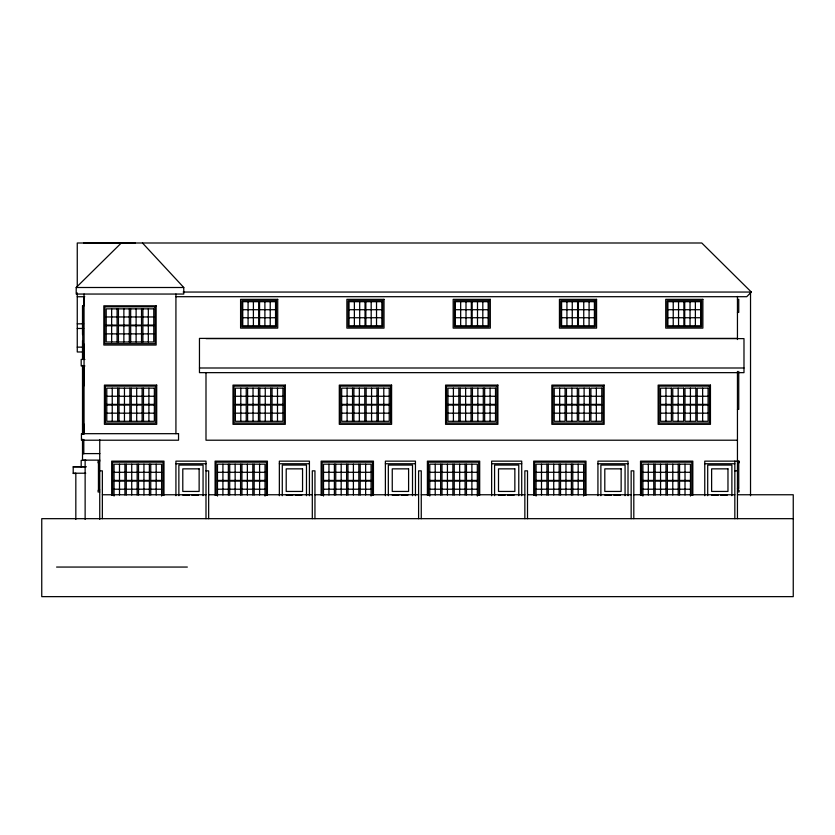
<?xml version="1.0" encoding="UTF-8"?>
<svg xmlns="http://www.w3.org/2000/svg" width="835" height="835" viewBox="0 0 835 835"><rect width="100%" height="100%" fill="white"/><g stroke="black" fill="none" stroke-linecap="round" stroke-linejoin="round"><path stroke-width="1.25" d="M77.258 287.167L77.258 242.995L701.776 242.995L751.343 292.052L746.74 296.696L175.924 296.696M142.482 242.995L183.773 287.501L183.773 294.045L76.204 294.045L76.204 287.501L121.294 242.995M83.803 242.995L135.416 242.995M76.204 287.501L183.773 287.501M183.147 292.052L751.343 292.052M77.258 296.738L84.752 296.738M737.451 299.348L738.745 299.348L738.745 312.415L737.451 312.415M84.053 305.808L82.508 305.808L82.508 334.574M258.735 309.712L242.745 309.712M275.55 309.712L259.56 309.712M365.031 309.712L349.04 309.712M381.845 309.712L365.866 309.712M471.326 309.712L455.346 309.712M488.151 309.712L472.161 309.712M577.59 309.712L561.6 309.712M594.405 309.712L578.415 309.712M683.886 309.712L667.896 309.712M700.701 309.712L684.721 309.712M106.212 316.966L117.077 316.966M118.434 316.966L129.31 316.966M130.667 316.966L141.532 316.966M142.889 316.966L153.765 316.966M242.745 317.738L258.735 317.738M259.56 317.738L275.55 317.738M349.04 317.738L365.031 317.738M365.866 317.738L381.845 317.738M455.346 317.738L471.326 317.738M472.161 317.738L488.151 317.738M561.6 317.738L577.59 317.738M578.415 317.738L594.405 317.738M667.896 317.738L683.886 317.738M684.721 317.738L700.701 317.738M77.258 323.834L83.657 323.834M106.212 325.086L117.077 325.086L117.077 308.856M153.765 325.086L142.889 325.086L142.889 308.856M106.212 325.765L117.077 325.765L117.077 341.995M153.765 325.765L142.889 325.765L142.889 341.995M77.258 328.479L83.677 328.479M106.212 333.875L117.077 333.875M118.434 333.875L129.31 333.875M130.667 333.875L141.532 333.875M142.889 333.875L153.765 333.875M737.451 338.394L199.461 338.394L199.461 372.65L743.985 372.65L743.985 338.613L205.995 338.613M84.053 345.043L82.759 345.043L82.759 305.808M77.258 347.141L83.5 347.141M83.5 351.984L77.258 351.984L77.258 292.897M84.899 359.426L81.183 359.426L81.183 365.96L84.899 365.96M199.461 367.995L743.985 367.995M82.508 369.383L83.803 369.383M84.053 385.102L82.759 385.102L82.759 424.337L84.053 424.337M106.796 396.26L117.662 396.26M119.019 396.26L129.895 396.26M131.252 396.26L142.117 396.26M143.474 396.26L154.35 396.26M235.376 396.26L246.241 396.26M247.598 396.26L258.474 396.26M259.831 396.26L270.697 396.26M272.053 396.26L282.919 396.26M341.672 396.26L352.537 396.26M353.894 396.26L364.77 396.26M366.127 396.26L376.992 396.26M378.349 396.26L389.225 396.26M447.967 396.26L458.843 396.26M460.2 396.26L471.065 396.26M472.422 396.26L483.298 396.26M484.655 396.26L495.52 396.26M554.231 396.26L565.097 396.26M566.454 396.26L577.319 396.26M578.686 396.26L589.552 396.26M590.909 396.26L601.774 396.26M660.527 396.26L671.392 396.26M672.749 396.26L683.625 396.26M684.982 396.26L695.847 396.26M697.204 396.26L708.08 396.26M106.796 404.38L117.662 404.38L117.662 388.15M154.35 404.38L143.474 404.38L143.474 388.15M235.376 404.38L246.241 404.38L246.241 388.15M282.919 404.38L272.053 404.38L272.053 388.15M341.672 404.38L352.537 404.38L352.537 388.15M389.225 404.38L378.349 404.38L378.349 388.15M447.967 404.38L458.843 404.38L458.843 388.15M495.52 404.38L484.655 404.38L484.655 388.15M106.796 405.058L117.662 405.058L117.662 421.289M154.35 405.058L143.474 405.058L143.474 421.289M235.376 405.058L246.241 405.058L246.241 421.289M282.919 405.058L272.053 405.058L272.053 421.289M341.672 405.058L352.537 405.058L352.537 421.289M389.225 405.058L378.349 405.058L378.349 421.289M447.967 405.058L458.843 405.058L458.843 421.289M495.52 405.058L484.655 405.058L484.655 421.289M737.451 409.38L738.745 409.38L738.745 371.408M106.796 413.168L117.662 413.168M119.019 413.168L129.895 413.168M131.252 413.168L142.117 413.168M143.474 413.168L154.35 413.168M235.376 413.168L246.241 413.168M247.598 413.168L258.474 413.168M259.831 413.168L270.697 413.168M272.053 413.168L282.919 413.168M341.672 413.168L352.537 413.168M353.894 413.168L364.77 413.168M366.127 413.168L376.992 413.168M378.349 413.168L389.225 413.168M447.967 413.168L458.843 413.168M460.2 413.168L471.065 413.168M472.422 413.168L483.298 413.168M484.655 413.168L495.52 413.168M554.231 413.168L565.097 413.168M566.454 413.168L577.319 413.168M578.686 413.168L589.552 413.168M590.909 413.168L601.774 413.168M660.527 413.168L671.392 413.168M672.749 413.168L683.625 413.168M684.982 413.168L695.847 413.168M697.204 413.168L708.08 413.168M82.508 424.785L83.803 424.785M737.451 440.212L205.995 440.212L205.995 372.525M82.508 453.603L99.876 453.603M99.876 460.137L82.508 460.137L82.508 439.252M86.13 460.377L81.183 460.377L81.183 466.911M99.741 461.181L98.102 461.181L98.102 462.799L99.334 462.799L99.334 490.364L98.102 490.364L98.102 491.992L99.741 491.992M175.924 463.749L205.995 463.749M279.349 463.749L309.42 463.749M385.384 463.749L415.454 463.749M491.638 463.749L521.718 463.749M597.933 463.749L628.014 463.749M704.761 463.749L734.831 463.749M85.88 466.681L73.209 466.681L73.209 473.455L75.828 473.455M73.209 466.911L86.13 466.911M99.741 470.846L102.361 470.846L102.361 518.671M205.995 470.846L208.656 470.846L208.656 518.671M734.831 470.846L737.451 470.846M114.061 472.297L124.926 472.297M126.283 472.297L137.149 472.297M138.516 472.297L149.381 472.297M150.738 472.297L161.604 472.297M217.476 472.297L228.352 472.297M229.709 472.297L240.574 472.297M241.931 472.297L252.807 472.297M254.164 472.297L265.029 472.297M323.51 472.297L334.386 472.297M335.743 472.297L346.608 472.297M347.965 472.297L358.841 472.297M360.198 472.297L371.064 472.297M429.774 472.297L440.64 472.297M441.997 472.297L452.873 472.297M454.23 472.297L465.095 472.297M466.452 472.297L477.328 472.297M536.07 472.297L546.935 472.297M548.303 472.297L559.168 472.297M560.525 472.297L571.391 472.297M572.758 472.297L583.623 472.297M642.898 472.297L653.763 472.297M655.12 472.297L665.986 472.297M667.342 472.297L678.218 472.297M679.575 472.297L690.441 472.297M73.209 473.215L85.744 473.215M114.061 480.417L124.926 480.417L124.926 464.177M161.604 480.417L150.738 480.417L150.738 464.177M217.476 480.417L228.352 480.417L228.352 464.177M265.029 480.417L254.164 480.417L254.164 464.177M323.51 480.417L334.386 480.417L334.386 464.177M371.064 480.417L360.198 480.417L360.198 464.177M429.774 480.417L440.64 480.417L440.64 464.177M477.328 480.417L466.452 480.417L466.452 464.177M536.07 480.417L546.935 480.417L546.935 464.177M583.623 480.417L572.758 480.417L572.758 464.177M642.898 480.417L653.763 480.417L653.763 464.177M690.441 480.417L679.575 480.417L679.575 464.177M114.061 481.085L124.926 481.085L124.926 494.998M161.604 481.085L150.738 481.085L150.738 494.998M217.476 481.085L228.352 481.085L228.352 494.998M265.029 481.085L254.164 481.085L254.164 494.998M323.51 481.085L334.386 481.085L334.386 494.998M371.064 481.085L360.198 481.085L360.198 494.998M429.774 481.085L440.64 481.085L440.64 494.998M477.328 481.085L466.452 481.085L466.452 494.998M536.07 481.085L546.935 481.085L546.935 494.998M583.623 481.085L572.758 481.085L572.758 494.998M642.898 481.085L653.763 481.085L653.763 494.998M690.441 481.085L679.575 481.085L679.575 494.998M737.451 488.6L738.745 488.6L738.745 461.139M114.061 489.206L124.926 489.206M126.283 489.206L137.149 489.206M138.516 489.206L149.381 489.206M150.738 489.206L161.604 489.206M217.476 489.206L228.352 489.206M229.709 489.206L240.574 489.206M241.931 489.206L252.807 489.206M254.164 489.206L265.029 489.206M323.51 489.206L334.386 489.206M335.743 489.206L346.608 489.206M347.965 489.206L358.841 489.206M360.198 489.206L371.064 489.206M429.774 489.206L440.64 489.206M441.997 489.206L452.873 489.206M454.23 489.206L465.095 489.206M466.452 489.206L477.328 489.206M536.07 489.206L546.935 489.206M548.303 489.206L559.168 489.206M560.525 489.206L571.391 489.206M572.758 489.206L583.623 489.206M642.898 489.206L653.763 489.206M655.12 489.206L665.986 489.206M667.342 489.206L678.218 489.206M679.575 489.206L690.441 489.206M99.741 489.947L98.446 489.947L98.446 462.433M737.451 491.94L739.09 491.94L739.09 490.322L737.858 490.322L737.858 487.817M102.361 494.758L205.995 494.758M208.656 494.758L312.3 494.758M314.952 494.758L418.596 494.758M421.257 494.758L524.85 494.758M527.511 494.758L631.156 494.758M633.807 494.758L734.831 494.758M737.451 494.758L793.25 494.758L793.25 596.639L41.75 596.639L41.75 518.671L793.25 518.671M182.792 495.092L189.493 495.092M191.779 495.092L198.48 495.092M286.207 495.092L292.908 495.092M295.204 495.092L301.905 495.092M392.252 495.092L398.953 495.092M401.238 495.092L407.939 495.092M498.505 495.092L505.206 495.092M507.492 495.092L514.193 495.092M604.801 495.092L611.502 495.092M613.798 495.092L620.499 495.092M711.629 495.092L718.33 495.092M720.615 495.092L727.316 495.092M56.582 567.059L187.343 567.059M750.529 291.906L750.529 495.75M739.09 462.757L739.09 461.139L704.761 461.139L704.761 495.687M737.451 296.446L737.451 339.542M737.451 371.408L737.451 518.671M734.831 461.139L734.831 518.671M731.888 495.677L731.888 465.064L707.704 465.064L707.704 495.677M702.642 388.15L702.642 404.38M702.642 405.058L702.642 421.289M695.378 301.685L695.378 325.765M692.82 495.301L692.82 461.139L640.518 461.139L640.518 495.301M691.797 495.197L691.797 462.152L641.53 462.152L641.53 495.197M690.42 388.15L690.42 404.38M690.42 405.058L690.42 421.289M690.441 496.042L690.441 464.177L642.898 464.177L642.898 496.042M690.044 301.685L690.044 325.765M685.013 464.177L685.013 480.417M685.013 481.085L685.013 494.998M684.721 301.685L684.721 325.765M683.886 301.685L683.886 325.765M678.552 301.685L678.552 325.765M678.218 464.177L678.218 480.417L667.342 480.417L667.342 464.177M678.218 494.998L678.218 481.085L667.342 481.085L667.342 494.998M678.187 388.15L678.187 404.38M678.187 405.058L678.187 421.289M673.229 301.685L673.229 325.765M672.78 464.177L672.78 480.417M672.78 481.085L672.78 494.998M665.965 388.15L665.965 404.38M665.965 405.058L665.965 421.289M665.986 464.177L665.986 480.417L655.12 480.417L655.12 464.177M665.986 494.998L665.986 481.085L655.12 481.085L655.12 494.998M660.558 464.177L660.558 480.417M660.558 481.085L660.558 494.998M648.325 464.177L648.325 480.417M648.325 481.085L648.325 494.998M633.807 518.671L633.807 470.846L631.156 470.846L631.156 518.671M628.014 495.687L628.014 461.139L597.933 461.139L597.933 495.687M625.071 495.677L625.071 465.064L600.876 465.064L600.876 495.677M596.347 388.15L596.347 404.38M596.347 405.058L596.347 421.289M589.082 301.685L589.082 325.765M586.003 495.301L586.003 461.139L533.69 461.139L533.69 495.301M584.98 495.197L584.98 462.152L534.713 462.152L534.713 495.197M584.114 388.15L584.114 404.38M584.114 405.058L584.114 421.289M583.748 301.685L583.748 325.765M583.623 496.042L583.623 464.177L536.07 464.177L536.07 496.042M578.415 301.685L578.415 325.765M578.185 464.177L578.185 480.417M578.185 481.085L578.185 494.998M577.59 301.685L577.59 325.765M572.257 301.685L572.257 325.765M571.891 388.15L571.891 404.38M571.891 405.058L571.891 421.289M571.391 464.177L571.391 480.417L560.525 480.417L560.525 464.177M571.391 494.998L571.391 481.085L560.525 481.085L560.525 494.998M566.934 301.685L566.934 325.765M565.963 464.177L565.963 480.417M565.963 481.085L565.963 494.998M559.659 388.15L559.659 404.38M559.659 405.058L559.659 421.289M559.168 464.177L559.168 480.417L548.303 480.417L548.303 464.177M559.168 494.998L559.168 481.085L548.303 481.085L548.303 494.998M553.73 464.177L553.73 480.417M553.73 481.085L553.73 494.998M541.508 464.177L541.508 480.417M541.508 481.085L541.508 494.998M527.511 518.671L527.511 470.846L524.85 470.846L524.85 518.671M521.718 495.687L521.718 461.139L491.638 461.139L491.638 495.687M518.775 495.677L518.775 465.064L494.581 465.064L494.581 495.677M490.082 388.15L490.082 404.38M490.082 405.058L490.082 421.289M483.298 388.15L483.298 404.38L472.422 404.38L472.422 388.15M483.298 421.289L483.298 405.058L472.422 405.058L472.422 421.289M482.818 301.685L482.818 325.765M479.697 495.301L479.697 461.139L427.395 461.139L427.395 495.301M478.685 495.197L478.685 462.152L428.418 462.152L428.418 495.197M477.86 388.15L477.86 404.38M477.86 405.058L477.86 421.289M477.495 301.685L477.495 325.765M477.328 496.042L477.328 464.177L429.774 464.177L429.774 496.042M472.161 301.685L472.161 325.765M471.89 464.177L471.89 480.417M471.89 481.085L471.89 494.998M471.326 301.685L471.326 325.765M471.065 388.15L471.065 404.38L460.2 404.38L460.2 388.15M471.065 421.289L471.065 405.058L460.2 405.058L460.2 421.289M466.003 301.685L466.003 325.765M465.627 388.15L465.627 404.38M465.627 405.058L465.627 421.289M465.095 464.177L465.095 480.417L454.23 480.417L454.23 464.177M465.095 494.998L465.095 481.085L454.23 481.085L454.23 494.998M460.669 301.685L460.669 325.765M459.667 464.177L459.667 480.417M459.667 481.085L459.667 494.998M453.405 388.15L453.405 404.38M453.405 405.058L453.405 421.289M452.873 464.177L452.873 480.417L441.997 480.417L441.997 464.177M452.873 494.998L452.873 481.085L441.997 481.085L441.997 494.998M447.435 464.177L447.435 480.417M447.435 481.085L447.435 494.998M435.212 464.177L435.212 480.417M435.212 481.085L435.212 494.998M421.257 518.671L421.257 470.846L418.596 470.846L418.596 518.671M415.454 495.687L415.454 461.139L385.384 461.139L385.384 495.687M412.511 495.677L412.511 465.064L388.327 465.064L388.327 495.677M383.787 388.15L383.787 404.38M383.787 405.058L383.787 421.289M376.992 388.15L376.992 404.38L366.127 404.38L366.127 388.15M376.992 421.289L376.992 405.058L366.127 405.058L366.127 421.289M376.522 301.685L376.522 325.765M373.443 495.301L373.443 461.139L321.141 461.139L321.141 495.301M372.42 495.197L372.42 462.152L322.153 462.152L322.153 495.197M371.565 388.15L371.565 404.38M371.565 405.058L371.565 421.289M371.189 301.685L371.189 325.765M371.064 496.042L371.064 464.177L323.51 464.177L323.51 496.042M365.866 301.685L365.866 325.765M365.636 464.177L365.636 480.417M365.636 481.085L365.636 494.998M365.031 301.685L365.031 325.765M364.77 388.15L364.77 404.38L353.894 404.38L353.894 388.15M364.77 421.289L364.77 405.058L353.894 405.058L353.894 421.289M359.697 301.685L359.697 325.765M359.332 388.15L359.332 404.38M359.332 405.058L359.332 421.289M358.841 464.177L358.841 480.417L347.965 480.417L347.965 464.177M358.841 494.998L358.841 481.085L347.965 481.085L347.965 494.998M354.374 301.685L354.374 325.765M353.403 464.177L353.403 480.417M353.403 481.085L353.403 494.998M347.109 388.15L347.109 404.38M347.109 405.058L347.109 421.289M346.608 464.177L346.608 480.417L335.743 480.417L335.743 464.177M346.608 494.998L346.608 481.085L335.743 481.085L335.743 494.998M341.181 464.177L341.181 480.417M341.181 481.085L341.181 494.998M328.948 464.177L328.948 480.417M328.948 481.085L328.948 494.998M314.952 518.671L314.952 470.846L312.3 470.846L312.3 518.671M309.42 495.687L309.42 461.139L279.349 461.139L279.349 495.687M306.476 495.677L306.476 465.064L282.282 465.064L282.282 495.677M277.491 388.15L277.491 404.38M277.491 405.058L277.491 421.289M270.697 388.15L270.697 404.38L259.831 404.38L259.831 388.15M270.697 421.289L270.697 405.058L259.831 405.058L259.831 421.289M270.227 301.685L270.227 325.765M267.409 495.301L267.409 461.139L215.096 461.139L215.096 495.301M266.386 495.197L266.386 462.152L216.119 462.152L216.119 495.197M265.259 388.15L265.259 404.38M265.259 405.058L265.259 421.289M264.893 301.685L264.893 325.765M265.029 496.042L265.029 464.177L217.476 464.177L217.476 496.042M259.56 301.685L259.56 325.765M259.591 464.177L259.591 480.417M259.591 481.085L259.591 494.998M258.735 301.685L258.735 325.765M258.474 388.15L258.474 404.38L247.598 404.38L247.598 388.15M258.474 421.289L258.474 405.058L247.598 405.058L247.598 421.289M253.402 301.685L253.402 325.765M253.036 388.15L253.036 404.38M253.036 405.058L253.036 421.289M252.807 464.177L252.807 480.417L241.931 480.417L241.931 464.177M252.807 494.998L252.807 481.085L241.931 481.085L241.931 494.998M248.078 301.685L248.078 325.765M247.369 464.177L247.369 480.417M247.369 481.085L247.369 494.998M240.804 388.15L240.804 404.38M240.804 405.058L240.804 421.289M240.574 464.177L240.574 480.417L229.709 480.417L229.709 464.177M240.574 494.998L240.574 481.085L229.709 481.085L229.709 494.998M235.136 464.177L235.136 480.417M235.136 481.085L235.136 494.998M222.914 464.177L222.914 480.417M222.914 481.085L222.914 494.998M205.995 518.671L205.995 461.139L175.924 461.139L175.924 495.687M203.062 495.677L203.062 465.064L178.867 465.064L178.867 495.677M175.924 294.045L175.924 433.678M163.984 495.301L163.984 461.139L111.681 461.139L111.681 495.301M162.971 495.197L162.971 462.152L112.694 462.152L112.694 495.197M161.604 496.042L161.604 464.177L114.061 464.177L114.061 496.042M156.176 464.177L156.176 480.417M156.176 481.085L156.176 494.998M149.381 464.177L149.381 480.417L138.516 480.417L138.516 464.177M149.381 494.998L149.381 481.085L138.516 481.085L138.516 494.998M148.912 388.15L148.912 404.38M148.912 405.058L148.912 421.289M148.327 308.856L148.327 325.086M148.327 325.765L148.327 341.995M143.944 464.177L143.944 480.417M143.944 481.085L143.944 494.998M142.117 388.15L142.117 404.38L131.252 404.38L131.252 388.15M142.117 421.289L142.117 405.058L131.252 405.058L131.252 421.289M141.532 308.856L141.532 325.086L130.667 325.086L130.667 308.856M141.532 341.995L141.532 325.765L130.667 325.765L130.667 341.995M137.149 464.177L137.149 480.417L126.283 480.417L126.283 464.177M137.149 494.998L137.149 481.085L126.283 481.085L126.283 494.998M136.69 388.15L136.69 404.38M136.69 405.058L136.69 421.289M136.105 308.856L136.105 325.086M136.105 325.765L136.105 341.995M131.721 464.177L131.721 480.417M131.721 481.085L131.721 494.998M129.895 388.15L129.895 404.38L119.019 404.38L119.019 388.15M129.895 421.289L129.895 405.058L119.019 405.058L119.019 421.289M129.31 308.856L129.31 325.086L118.434 325.086L118.434 308.856M129.31 341.995L129.31 325.765L118.434 325.765L118.434 341.995M124.457 388.15L124.457 404.38M124.457 405.058L124.457 421.289M123.872 308.856L123.872 325.086M123.872 325.765L123.872 341.995M119.489 464.177L119.489 480.417M119.489 481.085L119.489 494.998M112.234 388.15L112.234 404.38M112.234 405.058L112.234 421.289M111.65 308.856L111.65 325.086M111.65 325.765L111.65 341.995M99.741 439.565L99.741 519.307M85.128 460.137L85.128 519.401M84.053 294.045L84.053 433.678M83.803 296.488L83.803 305.495M83.803 343.874L83.803 359.426M83.803 365.626L83.803 385.979M83.803 424.128L83.803 434.357M83.803 439.419L83.803 453.906M82.508 340.617L82.508 359.374M82.508 365.438L82.508 434.357M75.828 473.215L75.828 519.464M277.721 299.348L240.584 299.348L240.584 328.113L277.721 328.113L277.721 299.348M384.017 299.348L346.88 299.348L346.88 328.113L384.017 328.113L384.017 299.348M490.312 299.348L453.175 299.348L453.175 328.113L490.312 328.113L490.312 299.348M596.576 299.348L559.44 299.348L559.44 328.113L596.576 328.113L596.576 299.348M702.872 299.348L665.735 299.348L665.735 328.113L702.872 328.113L702.872 299.348M276.385 300.683L241.91 300.683L241.91 326.777L276.385 326.777L276.385 300.683M382.68 300.683L348.205 300.683L348.205 326.777L382.68 326.777L382.68 300.683M488.976 300.683L454.511 300.683L454.511 326.777L488.976 326.777L488.976 300.683M595.24 300.683L560.765 300.683L560.765 326.777L595.24 326.777L595.24 300.683M701.536 300.683L667.061 300.683L667.061 326.777L701.536 326.777L701.536 300.683M275.55 301.685L242.745 301.685L242.745 325.765L275.55 325.765L275.55 301.685M381.845 301.685L349.04 301.685L349.04 325.765L381.845 325.765L381.845 301.685M488.151 301.685L455.346 301.685L455.346 325.765L488.151 325.765L488.151 301.685M594.405 301.685L561.6 301.685L561.6 325.765L594.405 325.765L594.405 301.685M700.701 301.685L667.896 301.685L667.896 325.765L700.701 325.765L700.701 301.685M156.135 305.808L103.832 305.808L103.832 345.043L156.135 345.043L156.135 305.808M155.122 306.821L104.855 306.821L104.855 343.686L155.122 343.686L155.122 306.821M153.765 308.856L106.212 308.856L106.212 341.995L153.765 341.995L153.765 308.856M156.719 385.102L104.417 385.102L104.417 424.337L156.719 424.337L156.719 385.102M285.299 385.102L232.996 385.102L232.996 424.337L285.299 424.337L285.299 385.102M391.605 385.102L339.292 385.102L339.292 424.337L391.605 424.337L391.605 385.102M497.9 385.102L445.587 385.102L445.587 424.337L497.9 424.337L497.9 385.102M604.154 385.102L551.851 385.102L551.851 424.337L604.154 424.337L604.154 385.102M710.449 385.102L658.147 385.102L658.147 424.337L710.449 424.337L710.449 385.102M155.707 386.114L105.44 386.114L105.44 422.98L155.707 422.98L155.707 386.114M284.286 386.114L234.019 386.114L234.019 422.98L284.286 422.98L284.286 386.114M390.582 386.114L340.315 386.114L340.315 422.98L390.582 422.98L390.582 386.114M496.877 386.114L446.61 386.114L446.61 422.98L496.877 422.98L496.877 386.114M603.141 386.114L552.874 386.114L552.874 422.98L603.141 422.98L603.141 386.114M709.437 386.114L659.17 386.114L659.17 422.98L709.437 422.98L709.437 386.114M154.35 388.15L106.796 388.15L106.796 421.289L154.35 421.289L154.35 388.15M282.919 388.15L235.376 388.15L235.376 421.289L282.919 421.289L282.919 388.15M389.225 388.15L341.672 388.15L341.672 421.289L389.225 421.289L389.225 388.15M495.52 388.15L447.967 388.15L447.967 421.289L495.52 421.289L495.52 388.15M565.097 388.15L554.231 388.15L554.231 404.38L565.097 404.38L565.097 388.15M577.319 388.15L566.454 388.15L566.454 404.38L577.319 404.38L577.319 388.15M589.552 388.15L578.686 388.15L578.686 404.38L589.552 404.38L589.552 388.15M601.774 388.15L590.909 388.15L590.909 404.38L601.774 404.38L601.774 388.15M671.392 388.15L660.527 388.15L660.527 404.38L671.392 404.38L671.392 388.15M683.625 388.15L672.749 388.15L672.749 404.38L683.625 404.38L683.625 388.15M695.847 388.15L684.982 388.15L684.982 404.38L695.847 404.38L695.847 388.15M708.08 388.15L697.204 388.15L697.204 404.38L708.08 404.38L708.08 388.15M565.097 405.058L554.231 405.058L554.231 421.289L565.097 421.289L565.097 405.058M577.319 405.058L566.454 405.058L566.454 421.289L577.319 421.289L577.319 405.058M589.552 405.058L578.686 405.058L578.686 421.289L589.552 421.289L589.552 405.058M601.774 405.058L590.909 405.058L590.909 421.289L601.774 421.289L601.774 405.058M671.392 405.058L660.527 405.058L660.527 421.289L671.392 421.289L671.392 405.058M683.625 405.058L672.749 405.058L672.749 421.289L683.625 421.289L683.625 405.058M695.847 405.058L684.982 405.058L684.982 421.289L695.847 421.289L695.847 405.058M708.08 405.058L697.204 405.058L697.204 421.289L708.08 421.289L708.08 405.058M178.544 433.678L81.433 433.678L81.433 440.212L178.544 440.212L178.544 433.678M199.137 468.852L182.792 468.852L182.792 491.439L199.137 491.439L199.137 468.852M302.552 468.852L286.207 468.852L286.207 491.439L302.552 491.439L302.552 468.852M408.597 468.852L392.252 468.852L392.252 491.439L408.597 491.439L408.597 468.852M514.851 468.852L498.505 468.852L498.505 491.439L514.851 491.439L514.851 468.852M621.146 468.852L604.801 468.852L604.801 491.439L621.146 491.439L621.146 468.852M727.974 468.852L711.629 468.852L711.629 491.439L727.974 491.439L727.974 468.852"/></g></svg>
